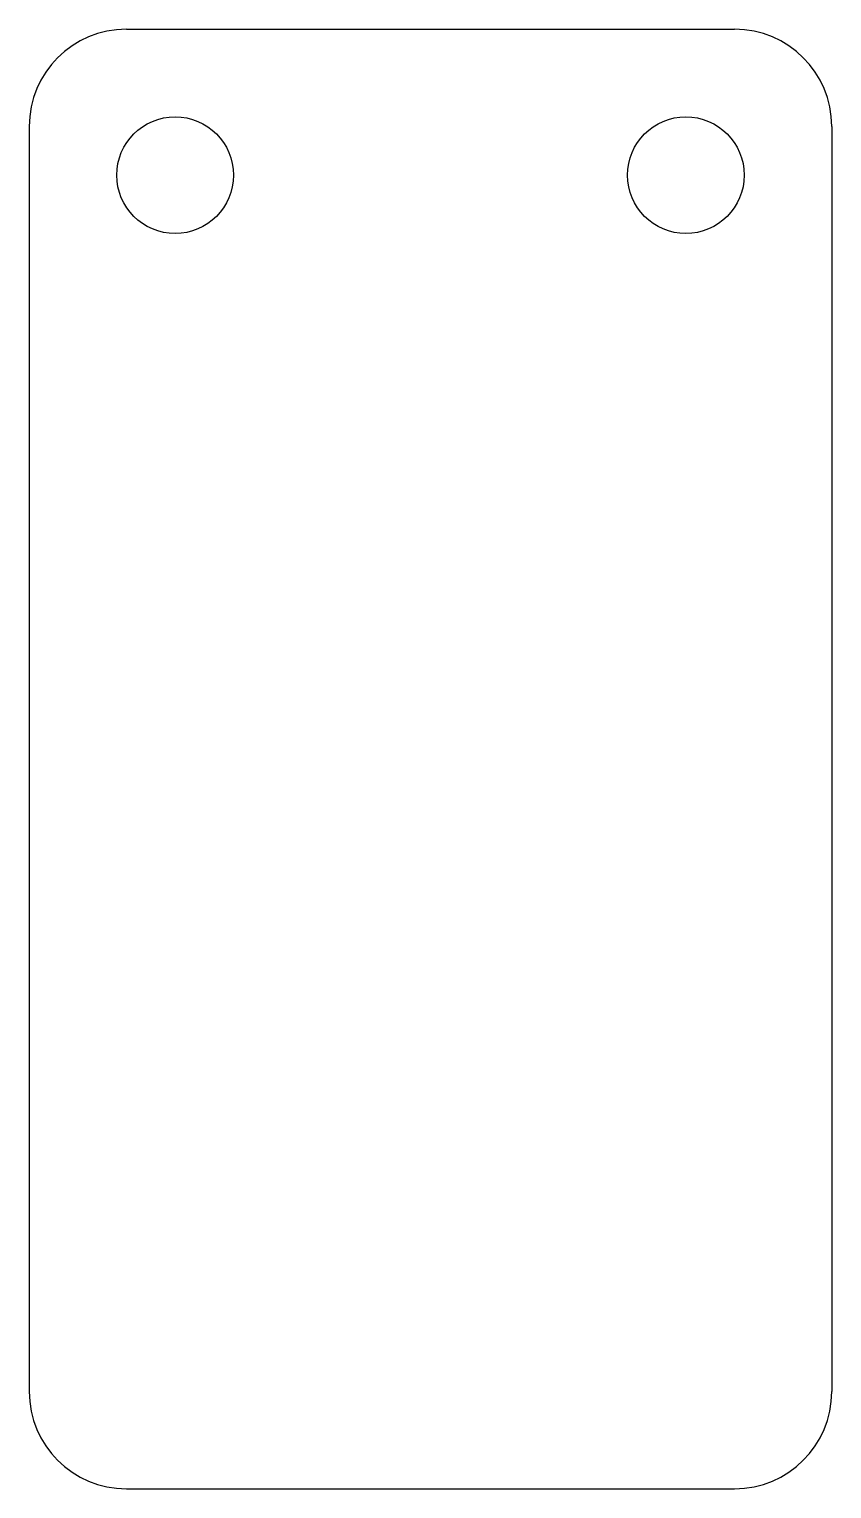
# Model space of a CAD drawing. Extents: x -17.3 to -0.8, y -269.9 to -239.9.
import ezdxf

# ---------------------------------------------------------------- set-up
doc = ezdxf.new("R2010")
doc.units = 0
doc.layers.add('VISIBLE', color=7, linetype='CONTINUOUS')

msp = doc.modelspace()

# ---------------------------------------------------------------- linework, layer by layer
at = {"layer": 'VISIBLE'}
for p, q in [((-15.256, -239.923), (-2.756, -239.923)), ((-17.256, -241.923), (-17.256, -267.923)), ((-0.756, -241.923), (-0.756, -267.923)), ((-15.256, -269.923), (-2.756, -269.923))]:
    msp.add_line(p, q, dxfattribs=at)
for centre in [(-14.256, -242.923), (-3.756, -242.923)]:
    msp.add_circle(centre, 1.2, dxfattribs=at)
for centre, start, end in [((-15.256, -241.923), 90, 180), ((-2.756, -241.923), 0, 90), ((-15.256, -267.923), 180, 270), ((-2.756, -267.923), 270, 0)]:
    msp.add_arc(centre, 2, start, end, dxfattribs=at)

doc.saveas('drawing.dxf')
